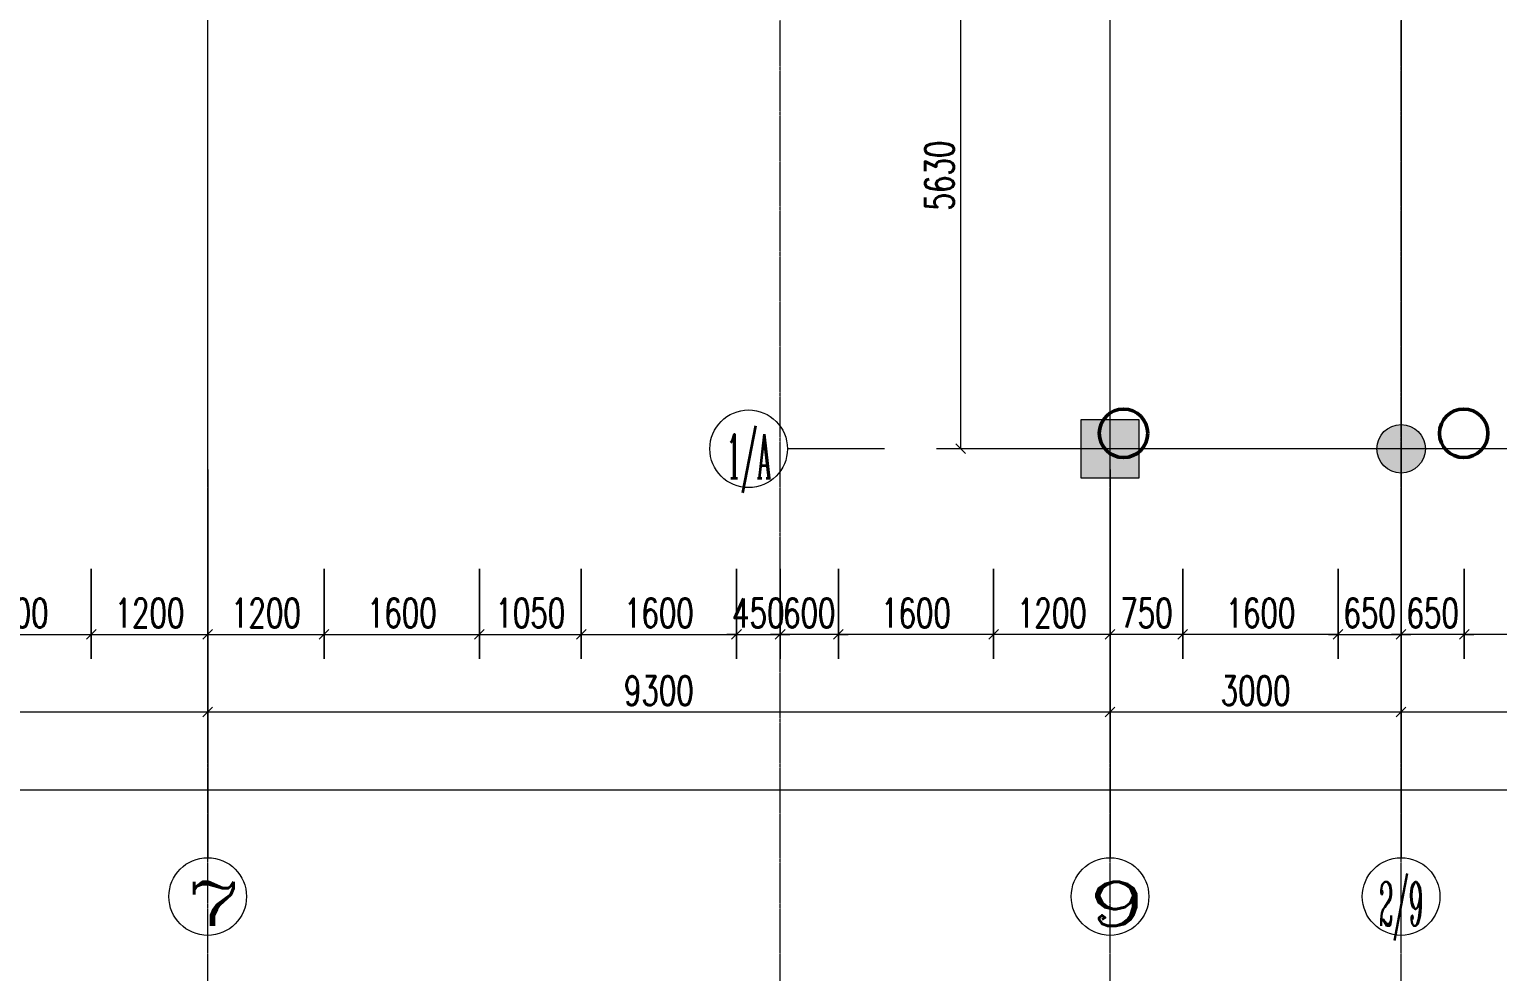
# Model space of a CAD drawing. Header units: millimetres. Extents: x -17321 to 106270, y -22341 to 35329.
# Drawn here: x 26062 to 41195, y -11016 to -1309 of the extents above; entities that cross this region are included whole.
import ezdxf

# ---------------------------------------------------------------- set-up
doc = ezdxf.new("R2010")
doc.units = ezdxf.units.MM
doc.linetypes.add('IMPORT-DOTE _2_', pattern=[0])
doc.linetypes.add('轴网线', pattern=[22.24, 12.7, -3.18, 3.18, -3.18])
for name, color, linetype, lineweight in [('A-COLS', 52, 'Continuous', 50), ('AXIS', 85, 'Continuous', 9), ('AXIS_TEXT', 250, 'Continuous', 9), ('COLUMN', 9, 'Continuous', 9), ('DOTE', 157, 'IMPORT-DOTE _2_', 9), ('PUB_DIM', 135, 'Continuous', 9), ('PUB_HATCH', 8, 'Continuous', 9), ('S-GRID', 1, 'Continuous', 13), ('外立面', 151, 'Continuous', 9), ('记者站1205_t3_2__3F导出_dwg', 8, 'Continuous', 9)]:
    doc.layers.add(name, color=color, linetype=linetype, lineweight=lineweight)
doc.styles.add('Complex_1', font='complex_.ttf', dxfattribs={"width": 0.381818, "height": 452.54834})
doc.styles.add('Complex_15', font='complex_.ttf', dxfattribs={"width": 0.375, "height": 452.54834})
doc.styles.add('Complex_3', font='complex_.ttf', dxfattribs={"width": 1.5, "height": 452.54834})
doc.styles.add('Simplex_2', font='simplex_.ttf', dxfattribs={"width": 0.706, "height": 297.5})

# ---------------------------------------------------------------- blocks, each defined once
blk = doc.blocks.new('柱2 - 柱2-1369386-建模-三层平面图')
at = {"layer": 'A-COLS'}
blk.add_circle((0, 0), 250, dxfattribs=at)
blk = doc.blocks.new('塔斯干柱 - LH-A-异形柱-塔斯干柱-700-1369415-建模-三层平面图')
at = {"layer": 'A-COLS'}
blk.add_circle((0, 0), 250, dxfattribs=at)
blk = doc.blocks.new('记者站1205_t3_2__3F导出_dwg__ArchTick-1307849-建模-三层平面图')
at = {"layer": 'AXIS'}
blk.add_line((-0.5, -0.5), (0.5, 0.5), dxfattribs=at)
blk = doc.blocks.new('记者站1205_t3_2__3F导出_dwg__ArchTick-1307847-建模-三层平面图')
at = {"layer": 'PUB_DIM'}
blk.add_line((-0.5, -0.5), (0.5, 0.5), dxfattribs=at)
blk = doc.blocks.new('记者站1205_t3_2__3F导出_dwg__FZH-1307852-建模-三层平面图')
at = {"layer": 'PUB_HATCH'}
blk.add_hatch(color=256, dxfattribs=at).paths.add_polyline_path([(0.5, -0.5), (0.5, 0.5), (-0.5, 0.5), (-0.5, -0.5)], flags=0)
at = {"layer": 'COLUMN', "flags": 128}
blk.add_lwpolyline([(-0.5, -0.5), (0.5, -0.5), (0.5, 0.5), (-0.5, 0.5)], close=True, dxfattribs=at)
at = {"layer": 'PUB_HATCH'}
for p, q in [((0.5, 0.5), (-0.5, 0.5)), ((-0.5, 0.5), (-0.5, -0.5)), ((0.5, -0.5), (0.5, 0.5)), ((-0.5, -0.5), (0.5, -0.5))]:
    blk.add_line(p, q, dxfattribs=at)
blk = doc.blocks.new('记者站1205_t3_2__3F导出_dwg__AXISO-1307851-建模-三层平面图')
at = {"layer": 'AXIS'}
blk.add_circle((0, 0), 0.5, dxfattribs=at)
blk = doc.blocks.new('记者站1205_t3_2__3F导出_dwg-1307846-建模-三层平面图')
at = {"layer": '外立面'}
h = blk.add_hatch(color=256, dxfattribs=at)
h.paths.add_polyline_path([(2616787, 426184), (2616842, 426190), (2616895, 426209), (2616942, 426239), (2616982, 426278), (2617012, 426326), (2617030, 426379), (2617037, 426434), (2617030, 426490), (2617012, 426543), (2616982, 426590), (2616942, 426630), (2616895, 426659), (2616842, 426678), (2616787, 426684), (2616731, 426678), (2616678, 426659), (2616631, 426630), (2616591, 426590), (2616561, 426543), (2616543, 426490), (2616537, 426434), (2616543, 426379), (2616561, 426326), (2616591, 426278), (2616631, 426239), (2616678, 426209), (2616731, 426190)], flags=0)
h.paths.add_polyline_path([(2609187, 426184), (2609242, 426190), (2609295, 426209), (2609342, 426239), (2609382, 426278), (2609412, 426326), (2609430, 426379), (2609437, 426434), (2609430, 426490), (2609412, 426543), (2609382, 426590), (2609342, 426630), (2609295, 426659), (2609242, 426678), (2609187, 426684), (2609131, 426678), (2609078, 426659), (2609031, 426630), (2608991, 426590), (2608961, 426543), (2608943, 426490), (2608937, 426434), (2608943, 426379), (2608961, 426326), (2608991, 426278), (2609031, 426239), (2609078, 426209), (2609131, 426190)], flags=0)
at = {"layer": 'AXIS'}
for p, q in [((2603862, 426434), (2602862, 426434)), ((2596887, 426222), (2596887, 422222)), ((2606187, 426222), (2606187, 422222)), ((2609187, 426222), (2609187, 422222)), ((2609837, 424522), (2609937, 424522)), ((2568457, 422922), (2657517, 422922))]:
    blk.add_line(p, q, dxfattribs=at)
at = {"layer": 'AXIS', "flags": 128}
for points in [[(2596887, 423472), (2596887, 425922)], [(2606187, 423472), (2606187, 425922)], [(2609187, 423472), (2609187, 425922)], [(2595687, 424272), (2595687, 425197)], [(2596887, 424272), (2596887, 425197)], [(2598087, 424272), (2598087, 425197)], [(2599687, 424272), (2599687, 425197)], [(2600737, 424272), (2600737, 425197)], [(2602337, 424272), (2602337, 425197)], [(2602787, 424272), (2602787, 425197)], [(2603387, 424272), (2603387, 425197)], [(2604987, 424272), (2604987, 425197)], [(2606187, 424272), (2606187, 425197)], [(2606937, 424272), (2606937, 425197)], [(2608537, 424272), (2608537, 425197)], [(2609187, 424272), (2609187, 425197)], [(2609837, 424272), (2609837, 425197)]]:
    blk.add_lwpolyline(points, close=True, dxfattribs=at)
for points in [[(2594087, 424522), (2595687, 424522), (2596887, 424522), (2598087, 424522), (2599687, 424522), (2600737, 424522), (2602337, 424522), (2602237, 424522)], [(2602337, 424522), (2602787, 424522), (2602887, 424522)], [(2603387, 424522), (2602787, 424522), (2602687, 424522)], [(2608437, 424522), (2608537, 424522), (2606937, 424522), (2606187, 424522), (2604987, 424522), (2603387, 424522), (2603487, 424522)], [(2608537, 424522), (2609187, 424522), (2609287, 424522)], [(2616037, 424522), (2616137, 424522), (2614537, 424522), (2613787, 424522), (2612187, 424522), (2611437, 424522), (2609837, 424522), (2609187, 424522), (2609087, 424522)], [(2656887, 423722), (2656987, 423722), (2647687, 423722), (2644387, 423722), (2638387, 423722), (2629087, 423722), (2619787, 423722), (2616787, 423722), (2609187, 423722), (2606187, 423722), (2596887, 423722), (2587587, 423722), (2578287, 423722), (2568987, 423722), (2568457, 423722), (2568357, 423722)]]:
    blk.add_lwpolyline(points, dxfattribs=at)
at = {"layer": 'AXIS'}
for centre in [(2596887, 421822), (2606187, 421822), (2609187, 421822)]:
    blk.add_circle(centre, 400, dxfattribs=at)
at = {"layer": 'DOTE', "linetype": 'Continuous'}
for p, q in [((2606187, 426222), (2606187, 460054)), ((2609187, 444594), (2609187, 425922)), ((2596887, 426222), (2596887, 440764)), ((2621377, 426434), (2604817, 426434))]:
    blk.add_line(p, q, dxfattribs=at)
at = {"layer": 'PUB_DIM'}
for p, q in [((2604649, 426434), (2604649, 432064)), ((2605887, 426434), (2604399, 426434))]:
    blk.add_line(p, q, dxfattribs=at)
at = {"layer": '外立面'}
blk.add_circle((2609187, 426434), 250, dxfattribs=at)
for name, p, xscale, yscale, zscale in [('记者站1205_t3_2__3F导出_dwg__AXISO-1307851-建模-三层平面图', (2602462, 426434), 800, 800, 800), ('记者站1205_t3_2__3F导出_dwg__FZH-1307852-建模-三层平面图', (2606187, 426434), 600, 600, 600), ('记者站1205_t3_2__3F导出_dwg__ArchTick-1307849-建模-三层平面图', (2595687, 424522), 100, 100, 100), ('记者站1205_t3_2__3F导出_dwg__ArchTick-1307849-建模-三层平面图', (2596887, 424522), 100, 100, 100), ('记者站1205_t3_2__3F导出_dwg__ArchTick-1307849-建模-三层平面图', (2598087, 424522), 100, 100, 100), ('记者站1205_t3_2__3F导出_dwg__ArchTick-1307849-建模-三层平面图', (2599687, 424522), 100, 100, 100), ('记者站1205_t3_2__3F导出_dwg__ArchTick-1307849-建模-三层平面图', (2600737, 424522), 100, 100, 100), ('记者站1205_t3_2__3F导出_dwg__ArchTick-1307849-建模-三层平面图', (2602337, 424522), 100, 100, 100), ('记者站1205_t3_2__3F导出_dwg__ArchTick-1307849-建模-三层平面图', (2602337, 424522), 100, 100, 100), ('记者站1205_t3_2__3F导出_dwg__ArchTick-1307849-建模-三层平面图', (2602787, 424522), 100, 100, 100), ('记者站1205_t3_2__3F导出_dwg__ArchTick-1307849-建模-三层平面图', (2604987, 424522), 100, 100, 100), ('记者站1205_t3_2__3F导出_dwg__ArchTick-1307849-建模-三层平面图', (2606187, 424522), 100, 100, 100), ('记者站1205_t3_2__3F导出_dwg__ArchTick-1307849-建模-三层平面图', (2606937, 424522), 100, 100, 100), ('记者站1205_t3_2__3F导出_dwg__ArchTick-1307849-建模-三层平面图', (2608537, 424522), 100, 100, 100), ('记者站1205_t3_2__3F导出_dwg__ArchTick-1307849-建模-三层平面图', (2608537, 424522), 100, 100, 100), ('记者站1205_t3_2__3F导出_dwg__ArchTick-1307849-建模-三层平面图', (2609187, 424522), 100, 100, 100), ('记者站1205_t3_2__3F导出_dwg__ArchTick-1307849-建模-三层平面图', (2596887, 423722), 100, 100, 100), ('记者站1205_t3_2__3F导出_dwg__ArchTick-1307849-建模-三层平面图', (2606187, 423722), 100, 100, 100), ('记者站1205_t3_2__3F导出_dwg__ArchTick-1307849-建模-三层平面图', (2609187, 423722), 100, 100, 100)]:
    blk.add_blockref(name, p, dxfattribs=dict(xscale=xscale, yscale=yscale, zscale=zscale))
at = {"xscale": 100, "yscale": 100, "zscale": 100}
for name, p, rotation in [('记者站1205_t3_2__3F导出_dwg__ArchTick-1307847-建模-三层平面图', (2604649, 426434), 270), ('记者站1205_t3_2__3F导出_dwg__ArchTick-1307849-建模-三层平面图', (2595687, 424522), 180), ('记者站1205_t3_2__3F导出_dwg__ArchTick-1307849-建模-三层平面图', (2596887, 424522), 180), ('记者站1205_t3_2__3F导出_dwg__ArchTick-1307849-建模-三层平面图', (2598087, 424522), 180), ('记者站1205_t3_2__3F导出_dwg__ArchTick-1307849-建模-三层平面图', (2599687, 424522), 180), ('记者站1205_t3_2__3F导出_dwg__ArchTick-1307849-建模-三层平面图', (2600737, 424522), 180), ('记者站1205_t3_2__3F导出_dwg__ArchTick-1307849-建模-三层平面图', (2602787, 424522), 180), ('记者站1205_t3_2__3F导出_dwg__ArchTick-1307849-建模-三层平面图', (2603387, 424522), 180), ('记者站1205_t3_2__3F导出_dwg__ArchTick-1307849-建模-三层平面图', (2603387, 424522), 180), ('记者站1205_t3_2__3F导出_dwg__ArchTick-1307849-建模-三层平面图', (2604987, 424522), 180), ('记者站1205_t3_2__3F导出_dwg__ArchTick-1307849-建模-三层平面图', (2606187, 424522), 180), ('记者站1205_t3_2__3F导出_dwg__ArchTick-1307849-建模-三层平面图', (2606937, 424522), 180), ('记者站1205_t3_2__3F导出_dwg__ArchTick-1307849-建模-三层平面图', (2609187, 424522), 180), ('记者站1205_t3_2__3F导出_dwg__ArchTick-1307849-建模-三层平面图', (2609837, 424522), 180), ('记者站1205_t3_2__3F导出_dwg__ArchTick-1307849-建模-三层平面图', (2609837, 424522), 180), ('记者站1205_t3_2__3F导出_dwg__ArchTick-1307849-建模-三层平面图', (2596887, 423722), 180), ('记者站1205_t3_2__3F导出_dwg__ArchTick-1307849-建模-三层平面图', (2606187, 423722), 180), ('记者站1205_t3_2__3F导出_dwg__ArchTick-1307849-建模-三层平面图', (2609187, 423722), 180)]:
    blk.add_blockref(name, p, dxfattribs=dict(at, rotation=rotation))
at = {"layer": 'AXIS', "color": 7, "char_height": 297.5, "attachment_point": 2, "line_spacing_factor": 1.125731, "style": 'Simplex_2'}
for s, insert, width in [('1600', (2594887, 424891), 871.28), ('1200', (2596287, 424891), 871.28), ('1200', (2597487, 424891), 871.28), ('1600', (2598887, 424891), 871.28), ('1050', (2600212, 424891), 871.28), ('1600', (2601537, 424891), 871.28), ('450', (2602562, 424891), 688.42), ('600', (2603087, 424891), 688.42), ('1600', (2604187, 424891), 871.28), ('1200', (2605587, 424891), 871.28), ('750', (2606562, 424891), 688.42), ('1600', (2607737, 424891), 871.28), ('650', (2608862, 424891), 688.42), ('650', (2609512, 424891), 688.42), ('9300', (2601537, 424091), 917.9), ('3000', (2607687, 424091), 917.9)]:
    blk.add_mtext(s, dxfattribs=dict(at, insert=insert, width=width))
at = {"layer": 'AXIS_TEXT', "color": 7, "attachment_point": 1, "line_spacing_factor": 1.141342}
for s, insert, char_height, width, style in [('1/A', (2602236, 426584), 452.5, 552.94, 'Complex_1'), ('2/9', (2608960, 421972), 452.5, 591.26, 'Complex_15'), ('\\fComplex|b0|i0|c134|p2|;\\W1.5;7', (2596660, 421972), 452.55, 766.45, 'Complex_3'), ('\\fComplex|b0|i0|c134|p2|;\\W1.5;9', (2605960, 421972), 452.55, 766.45, 'Complex_3')]:
    blk.add_mtext(s, dxfattribs=dict(at, insert=insert, char_height=char_height, width=width, style=style))
at = {"layer": 'PUB_DIM', "color": 7, "insert": (2604280, 429249), "char_height": 297.5, "width": 917.9, "attachment_point": 2, "rotation": 90, "line_spacing_factor": 1.125731, "style": 'Simplex_2'}
blk.add_mtext('5630', dxfattribs=at)

msp = doc.modelspace()

# ---------------------------------------------------------------- linework, layer by layer
at = {"layer": 'S-GRID', "linetype": '轴网线'}
for p, q in [((37200, -14605), (37200, 19710)), ((27900, -14605), (27900, 8700)), ((33800, -14605), (33800, 8700)), ((40200, -14605), (40200, 8600))]:
    msp.add_line(p, q, dxfattribs=at)

# ---------------------------------------------------------------- block references
at = {"layer": 'A-COLS'}
for name, p in [('柱2 - 柱2-1369386-建模-三层平面图', (37339, -5470)), ('塔斯干柱 - LH-A-异形柱-塔斯干柱-700-1369415-建模-三层平面图', (40845, -5470))]:
    msp.add_blockref(name, p, dxfattribs=at)
at = {"layer": '记者站1205_t3_2__3F导出_dwg', "color": 4}
msp.add_blockref('记者站1205_t3_2__3F导出_dwg-1307846-建模-三层平面图', (-2568987, -432064), dxfattribs=at)

doc.saveas('drawing.dxf')
